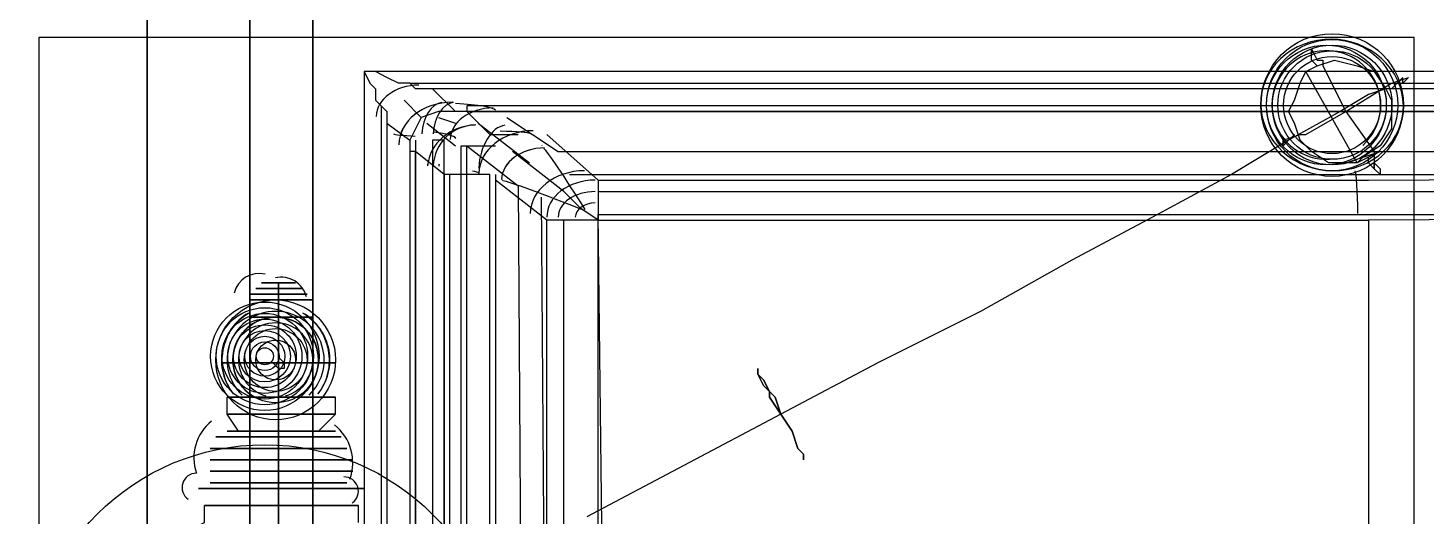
# Model space of a CAD drawing. Header units: millimetres. Extents: x -5841 to 140562, y 1006 to 102310.
# Drawn here: x 97110.8 to 97370.1, y 16455.5 to 16546 of the extents above; entities that cross this region are included whole.
import ezdxf

# ---------------------------------------------------------------- set-up
doc = ezdxf.new("R2010")
doc.units = ezdxf.units.MM
doc.header["$LTSCALE"] = 10
for name, color, linetype, true_color in [('PDF18_1-Base-01', 31, 'Continuous', 0xddc16e), ('PDF18_1-Cab_Back-01', 31, 'Continuous', 0xddc16e), ('PDF18_1-Cab_IComp-01', 31, 'Continuous', 0xddc16e)]:
    doc.layers.add(name, color=color, linetype=linetype, true_color=true_color)
doc.layers.add('PDF18_1-EeAa_3D-01', color=7, linetype='Continuous')
doc.layers.add('PDF18_1-Electrical_App-01', color=7, linetype='Continuous')

msp = doc.modelspace()

# ---------------------------------------------------------------- linework, layer by layer
at = {"layer": 'PDF18_1-Base-01', "lineweight": 25}
msp.add_lwpolyline([(97636.72, 16016.18), (97636.72, 16877.65), (97152.01, 16877.65), (97152.01, 16016.18)], close=True, dxfattribs=at)
at = {"layer": 'PDF18_1-Cab_Back-01', "lineweight": 25}
for points in [[(97132.96, 16877.65), (97152.01, 16877.65), (97152.01, 16016.18)], [(97132.96, 16016.18), (97132.96, 16877.65), (97132.96, 16016.18)], [(97152.01, 16016.18), (97152.01, 16877.65), (97132.96, 16877.65), (97152.01, 16877.65), (97132.96, 16877.65), (97152.01, 16877.65), (97152.01, 16016.18)], [(97132.96, 16016.18), (97132.96, 16877.65), (97132.96, 16016.18)], [(97152.01, 16016.18), (97152.01, 16877.65), (97132.96, 16877.65), (97132.96, 16016.18)], [(97132.96, 16016.18), (97132.96, 16877.65), (97132.96, 16016.18)]]:
    msp.add_lwpolyline(points, dxfattribs=at)
at = {"layer": 'PDF18_1-Cab_IComp-01', "lineweight": 25}
for points in [[(97152.01, 16877.65), (97636.72, 16877.65), (97636.72, 16016.18), (97152.01, 16016.18)], [(97152.01, 16016.18), (97636.72, 16016.18), (97636.72, 16877.65), (97152.01, 16877.65), (97152.01, 16016.18), (97636.72, 16016.18)], [(97152.01, 16877.65), (97152.01, 16016.18), (97152.01, 16877.65), (97636.72, 16877.65), (97636.72, 16016.18), (97152.01, 16016.18)], [(97152.01, 16016.18), (97636.72, 16016.18), (97636.72, 16877.65), (97152.01, 16877.65), (97152.01, 16016.18), (97636.72, 16016.18)]]:
    msp.add_lwpolyline(points, close=True, dxfattribs=at)
msp.add_lwpolyline([(97152.01, 16877.65), (97152.01, 16016.18), (97152.01, 16877.65)], dxfattribs=at)
at = {"layer": 'PDF18_1-EeAa_3D-01', "lineweight": 25}
for points in [[(97163.65, 16729.48), (97163.65, 16164.35)], [(97593.33, 16537.93), (97173.18, 16537.93), (97173.18, 16164.35), (97593.33, 16164.35)], [(97185.88, 16178.1), (97188, 16178.1), (97188, 16525.23), (97185.88, 16525.23)], [(97182.7, 16179.16), (97182.7, 16523.11), (97181.65, 16523.11), (97181.65, 16179.16)], [(97196.46, 16183.4), (97196.46, 16518.88), (97189.05, 16518.88), (97188, 16518.88), (97182.7, 16523.11), (97182.7, 16179.16), (97188, 16183.4), (97189.05, 16183.4)], [(97201.75, 16516.76), (97202.81, 16349.55), (97201.75, 16185.51), (97192.23, 16179.16), (97192.23, 16524.17)], [(97189.05, 16183.4), (97189.05, 16518.88), (97188, 16518.88), (97188, 16183.4)], [(97207.05, 16191.86), (97207.05, 16510.41), (97197.52, 16517.82), (97197.52, 16184.45)], [(97152.01, 16496.65), (97154.13, 16496.65), (97157.3, 16496.65), (97161.54, 16496.65), (97162.6, 16496.65), (97161.54, 16496.65), (97157.3, 16496.65), (97154.13, 16496.65)], [(97153.07, 16497.71), (97154.13, 16497.71), (97157.3, 16497.71), (97160.48, 16497.71), (97161.54, 16497.71), (97160.48, 16497.71), (97157.3, 16497.71), (97154.13, 16497.71)], [(97154.13, 16498.77), (97155.19, 16498.77), (97157.3, 16498.77), (97159.42, 16498.77), (97160.48, 16498.77), (97159.42, 16498.77), (97157.3, 16498.77), (97155.19, 16498.77)], [(97156.25, 16498.77), (97157.3, 16498.77), (97158.36, 16498.77), (97159.42, 16498.77), (97158.36, 16498.77), (97157.3, 16498.77)], [(97157.3, 16498.77), (97157.3, 16497.71), (97157.3, 16495.6), (97157.3, 16492.42), (97157.3, 16495.6), (97157.3, 16497.71)], [(97153.07, 16483.96), (97149.9, 16483.96), (97146.72, 16483.96), (97147.78, 16483.96), (97149.9, 16483.96), (97147.78, 16483.96), (97148.84, 16483.96), (97150.95, 16483.96), (97148.84, 16483.96), (97146.72, 16483.96), (97147.78, 16483.96), (97152.01, 16483.96), (97157.3, 16483.96), (97157.3, 16488.19), (97157.3, 16492.42), (97157.3, 16490.3), (97157.3, 16492.42), (97157.3, 16493.48), (97157.3, 16491.36), (97157.3, 16493.48), (97157.3, 16494.54), (97157.3, 16491.36), (97157.3, 16488.19), (97157.3, 16483.96)], [(97163.65, 16495.6), (97161.54, 16495.6), (97157.3, 16495.6), (97153.07, 16495.6), (97152.01, 16495.6), (97153.07, 16495.6), (97157.3, 16495.6), (97161.54, 16495.6)], [(97157.3, 16492.42), (97156.25, 16492.42), (97155.19, 16492.42), (97154.13, 16492.42), (97153.07, 16492.42), (97152.01, 16492.42), (97153.07, 16492.42), (97154.13, 16492.42), (97155.19, 16492.42), (97156.25, 16492.42), (97157.3, 16492.42), (97158.36, 16492.42), (97159.42, 16492.42), (97160.48, 16492.42), (97161.54, 16492.42), (97162.6, 16492.42), (97163.65, 16492.42), (97162.6, 16492.42), (97161.54, 16492.42), (97160.48, 16492.42), (97159.42, 16492.42), (97158.36, 16492.42)], [(97152.01, 16492.42), (97153.07, 16492.42), (97157.3, 16492.42), (97161.54, 16492.42), (97163.65, 16492.42), (97161.54, 16492.42), (97157.3, 16492.42), (97153.07, 16492.42)], [(97157.3, 16482.9), (97156.25, 16483.96), (97157.3, 16483.96), (97157.3, 16485.01), (97158.36, 16483.96), (97158.36, 16482.9)], [(97161.54, 16483.96), (97157.3, 16483.96), (97157.3, 16479.72), (97157.3, 16476.55), (97157.3, 16475.49), (97157.3, 16473.37), (97157.3, 16475.49), (97157.3, 16474.43), (97157.3, 16477.61), (97157.3, 16483.96), (97162.6, 16483.96), (97166.83, 16483.96), (97167.89, 16483.96), (97166.83, 16483.96), (97163.65, 16483.96), (97166.83, 16483.96), (97165.77, 16483.96), (97167.89, 16483.96), (97165.77, 16483.96), (97164.71, 16483.96)], [(97167.89, 16477.61), (97165.77, 16477.61), (97162.6, 16477.61), (97157.3, 16477.61), (97153.07, 16477.61), (97148.84, 16477.61), (97147.78, 16477.61), (97148.84, 16477.61), (97153.07, 16477.61), (97157.3, 16477.61), (97162.6, 16477.61), (97165.77, 16477.61)], [(97157.3, 16477.61), (97150.95, 16477.61), (97149.9, 16477.61), (97148.84, 16477.61), (97149.9, 16477.61), (97150.95, 16477.61), (97152.01, 16477.61), (97153.07, 16477.61), (97154.13, 16477.61), (97155.19, 16477.61), (97156.25, 16477.61), (97157.3, 16477.61), (97158.36, 16477.61), (97159.42, 16477.61), (97160.48, 16477.61), (97161.54, 16477.61), (97162.6, 16477.61), (97163.65, 16477.61), (97164.71, 16477.61), (97165.77, 16477.61), (97164.71, 16477.61), (97163.65, 16477.61)], [(97157.3, 16477.61), (97157.3, 16474.43)], [(97167.89, 16474.43), (97165.77, 16474.43), (97162.6, 16474.43), (97157.3, 16474.43), (97153.07, 16474.43), (97148.84, 16474.43), (97147.78, 16474.43), (97148.84, 16474.43), (97153.07, 16474.43), (97157.3, 16474.43), (97162.6, 16474.43), (97165.77, 16474.43)], [(97157.3, 16474.43), (97157.3, 16471.26)], [(97167.89, 16471.26), (97166.83, 16471.26), (97162.6, 16471.26), (97157.3, 16471.26), (97152.01, 16471.26), (97148.84, 16471.26), (97147.78, 16471.26), (97148.84, 16471.26), (97152.01, 16471.26), (97157.3, 16471.26), (97162.6, 16471.26), (97166.83, 16471.26)], [(97164.71, 16471.26), (97162.6, 16471.26), (97157.3, 16471.26), (97152.01, 16471.26), (97149.9, 16471.26), (97152.01, 16471.26), (97157.3, 16471.26), (97162.6, 16471.26)], [(97157.3, 16471.26), (97157.3, 16467.02), (97157.3, 16461.73), (97157.3, 16467.02)], [(97144.6, 16468.08), (97146.72, 16468.08), (97150.95, 16468.08), (97157.3, 16468.08), (97163.65, 16468.08), (97168.95, 16468.08), (97170, 16468.08), (97168.95, 16468.08), (97163.65, 16468.08), (97157.3, 16468.08), (97150.95, 16468.08), (97146.72, 16468.08)], [(97145.66, 16470.2), (97147.78, 16470.2), (97152.01, 16470.2), (97157.3, 16470.2), (97163.65, 16470.2), (97167.89, 16470.2), (97168.95, 16470.2), (97167.89, 16470.2), (97163.65, 16470.2), (97157.3, 16470.2), (97152.01, 16470.2), (97147.78, 16470.2)], [(97144.6, 16465.96), (97145.66, 16465.96), (97150.95, 16465.96), (97157.3, 16465.96), (97164.71, 16465.96), (97168.95, 16465.96), (97171.06, 16465.96), (97168.95, 16465.96), (97164.71, 16465.96), (97157.3, 16465.96), (97150.95, 16465.96), (97145.66, 16465.96)], [(97144.6, 16463.85), (97145.66, 16463.85), (97150.95, 16463.85), (97157.3, 16463.85), (97164.71, 16463.85), (97168.95, 16463.85), (97171.06, 16463.85), (97168.95, 16463.85), (97164.71, 16463.85), (97157.3, 16463.85), (97150.95, 16463.85), (97145.66, 16463.85)], [(97142.49, 16460.67), (97144.6, 16460.67), (97149.9, 16460.67), (97157.3, 16460.67), (97164.71, 16460.67), (97171.06, 16460.67), (97173.18, 16460.67), (97171.06, 16460.67), (97164.71, 16460.67), (97157.3, 16460.67), (97149.9, 16460.67), (97144.6, 16460.67)], [(97170, 16461.73), (97168.95, 16461.73), (97163.65, 16461.73), (97157.3, 16461.73), (97150.95, 16461.73), (97146.72, 16461.73), (97144.6, 16461.73), (97146.72, 16461.73), (97150.95, 16461.73), (97157.3, 16461.73), (97163.65, 16461.73), (97168.95, 16461.73)], [(97144.6, 16461.73), (97146.72, 16461.73), (97150.95, 16461.73), (97157.3, 16461.73), (97163.65, 16461.73), (97168.95, 16461.73), (97170, 16461.73), (97168.95, 16461.73), (97163.65, 16461.73), (97157.3, 16461.73), (97150.95, 16461.73), (97146.72, 16461.73)], [(97157.3, 16461.73), (97157.3, 16460.67), (97157.3, 16459.61), (97157.3, 16457.5), (97157.3, 16459.61), (97157.3, 16460.67)], [(97172.12, 16457.5), (97170, 16457.5), (97164.71, 16457.5), (97157.3, 16457.5), (97149.9, 16457.5), (97145.66, 16457.5), (97143.55, 16457.5), (97145.66, 16457.5), (97149.9, 16457.5), (97157.3, 16457.5), (97164.71, 16457.5), (97170, 16457.5)]]:
    msp.add_lwpolyline(points, close=True, dxfattribs=at)
for points in [[(97349.92, 16538.99), (97348.86, 16540.05), (97348.86, 16541.1), (97348.86, 16542.16), (97348.86, 16541.1), (97348.86, 16542.16), (97349.92, 16540.05), (97350.97, 16540.05), (97350.97, 16538.99), (97355.21, 16530.52), (97363.67, 16535.81), (97366.85, 16536.87), (97365.79, 16535.81), (97365.79, 16536.87), (97364.73, 16535.81), (97363.67, 16534.75)], [(97580.63, 16534.75), (97185.88, 16534.75), (97184.82, 16534.75), (97183.76, 16534.75), (97182.7, 16534.75), (97181.65, 16535.81), (97179.53, 16535.81), (97177.41, 16536.87), (97175.3, 16537.93), (97173.18, 16537.93), (97174.24, 16535.81), (97175.3, 16534.75), (97175.3, 16532.64), (97176.35, 16531.58), (97177.41, 16530.52), (97177.41, 16529.46), (97177.41, 16528.4), (97177.41, 16174.93)], [(97173.18, 16537.93), (97173.18, 16537.93)], [(97362.62, 16534.75), (97363.67, 16532.64), (97363.67, 16530.52), (97363.67, 16527.35), (97361.56, 16524.17), (97358.38, 16522.05), (97357.32, 16521), (97356.27, 16521), (97352.03, 16521), (97348.86, 16523.11), (97346.74, 16525.23), (97345.68, 16528.4), (97344.62, 16530.52), (97345.68, 16532.64), (97346.74, 16535.81), (97347.8, 16537.93), (97349.92, 16538.99), (97353.09, 16540.05), (97357.32, 16538.99), (97360.5, 16537.93), (97362.62, 16534.75), (97359.44, 16533.7), (97354.15, 16530.52), (97344.62, 16525.23), (97334.04, 16518.88), (97320.28, 16511.47), (97304.41, 16503), (97287.48, 16493.48), (97268.43, 16483.96), (97250.44, 16474.43), (97252.55, 16471.26), (97253.61, 16468.08), (97254.67, 16467.02), (97254.67, 16465.96), (97254.67, 16467.02), (97253.61, 16468.08), (97252.55, 16471.26), (97250.44, 16474.43), (97249.38, 16477.61), (97247.26, 16479.72), (97246.2, 16481.84), (97246.2, 16482.9), (97246.2, 16481.84), (97247.26, 16480.78), (97248.32, 16478.66), (97248.32, 16477.61), (97250.44, 16474.43), (97248.32, 16477.61), (97248.32, 16478.66), (97247.26, 16480.78), (97246.2, 16481.84), (97246.2, 16482.9), (97246.2, 16481.84), (97247.26, 16479.72), (97249.38, 16477.61), (97250.44, 16474.43), (97252.55, 16471.26), (97253.61, 16468.08), (97254.67, 16467.02), (97254.67, 16465.96), (97254.67, 16467.02), (97253.61, 16468.08), (97252.55, 16471.26), (97250.44, 16474.43), (97232.44, 16464.91), (97214.45, 16455.38)], [(97345.68, 16526.29), (97344.62, 16525.23), (97343.57, 16524.17), (97343.57, 16525.23), (97346.74, 16526.29), (97347.8, 16526.29), (97355.21, 16530.52), (97360.5, 16523.11), (97360.5, 16522.05), (97360.5, 16521), (97361.56, 16519.94), (97361.56, 16518.88), (97360.5, 16519.94), (97360.5, 16521), (97360.5, 16519.94), (97359.44, 16521), (97359.44, 16522.05), (97357.32, 16521), (97347.8, 16537.93)], [(97347.8, 16537.93), (97347.8, 16537.93)], [(97350.97, 16538.99), (97350.97, 16538.99)], [(97181.65, 16535.81), (97584.86, 16535.81)], [(97363.67, 16535.81), (97363.67, 16535.81)], [(97363.67, 16535.81), (97363.67, 16535.81)], [(97364.73, 16535.81), (97364.73, 16535.81)], [(97365.79, 16535.81), (97365.79, 16535.81)], [(97366.85, 16536.87), (97366.85, 16536.87)], [(97180.59, 16532.64), (97183.76, 16529.46)], [(97576.39, 16530.52), (97574.28, 16530.52), (97574.28, 16531.58), (97192.23, 16531.58), (97192.23, 16530.52), (97190.11, 16530.52), (97185.88, 16534.75)], [(97185.88, 16534.75), (97185.88, 16534.75)], [(97362.62, 16534.75), (97362.62, 16534.75)], [(97176.35, 16531.58), (97176.35, 16171.75)], [(97190.11, 16530.52), (97186.94, 16530.52), (97183.76, 16529.46), (97182.7, 16527.35), (97181.65, 16525.23)], [(97190.11, 16530.52), (97190.11, 16530.52)], [(97192.23, 16531.58), (97192.23, 16531.58)], [(97564.75, 16526.29), (97570.04, 16526.29), (97574.28, 16530.52), (97192.23, 16530.52), (97196.46, 16526.29), (97201.75, 16526.29)], [(97192.23, 16530.52), (97574.28, 16530.52)], [(97192.23, 16530.52), (97192.23, 16530.52)], [(97192.23, 16530.52), (97192.23, 16530.52)], [(97355.21, 16530.52), (97355.21, 16530.52)], [(97355.21, 16530.52), (97355.21, 16530.52)], [(97177.41, 16528.4), (97181.65, 16525.23), (97181.65, 16178.1), (97177.41, 16174.93)], [(97177.41, 16528.4), (97177.41, 16528.4)], [(97184.82, 16528.4), (97190.11, 16524.17)], [(97186.94, 16529.46), (97190.11, 16528.4)], [(97194.35, 16528.4), (97203.87, 16521)], [(97199.64, 16529.46), (97209.16, 16523.11), (97505.49, 16523.11), (97557.34, 16523.11), (97566.87, 16529.46)], [(97199.64, 16529.46), (97199.64, 16529.46)], [(97181.65, 16525.23), (97181.65, 16525.23)], [(97182.7, 16525.23), (97182.7, 16178.1)], [(97185.88, 16525.23), (97185.88, 16525.23)], [(97188, 16525.23), (97188, 16525.23)], [(97196.46, 16526.29), (97196.46, 16526.29)], [(97201.75, 16526.29), (97201.75, 16526.29)], [(97207.05, 16526.29), (97216.57, 16517.82), (97359.44, 16517.82), (97550.99, 16518.88), (97559.46, 16526.29)], [(97207.05, 16526.29), (97207.05, 16526.29)], [(97344.62, 16525.23), (97343.57, 16524.17), (97344.62, 16525.23)], [(97181.65, 16523.11), (97181.65, 16523.11)], [(97182.7, 16523.11), (97182.7, 16523.11)], [(97197.52, 16179.16), (97191.17, 16178.1), (97191.17, 16524.17), (97197.52, 16524.17)], [(97192.23, 16524.17), (97192.23, 16524.17)], [(97216.57, 16510.41), (97213.39, 16512.53), (97211.28, 16514.65), (97210.22, 16515.7), (97200.7, 16523.11)], [(97209.16, 16523.11), (97209.16, 16523.11)], [(97356.27, 16521), (97355.21, 16521), (97361.56, 16523.11), (97359.44, 16522.05), (97357.32, 16521)], [(97361.56, 16523.11), (97361.56, 16523.11)], [(97355.21, 16521), (97355.21, 16521)], [(97356.27, 16521), (97356.27, 16521)], [(97357.32, 16521), (97357.32, 16521)], [(97359.44, 16522.05), (97359.44, 16522.05)], [(97188, 16518.88), (97188, 16183.4)], [(97188, 16518.88), (97188, 16518.88)], [(97188, 16518.88), (97188, 16518.88)], [(97189.05, 16518.88), (97189.05, 16518.88)], [(97189.05, 16518.88), (97189.05, 16518.88)], [(97196.46, 16518.88), (97196.46, 16518.88)], [(97197.52, 16518.88), (97197.52, 16184.45)], [(97197.52, 16517.82), (97197.52, 16517.82)], [(97216.57, 16517.82), (97216.57, 16516.76), (97216.57, 16515.7), (97216.57, 16514.65), (97216.57, 16513.59), (97216.57, 16511.47), (97216.57, 16510.41), (97212.34, 16510.41), (97209.16, 16510.41), (97207.05, 16510.41)], [(97211.28, 16518.88), (97506.55, 16518.88), (97556.29, 16518.88)], [(97216.57, 16517.82), (97216.57, 16517.82)], [(97359.44, 16517.82), (97359.44, 16517.82)], [(97201.75, 16516.76), (97201.75, 16516.76)], [(97205.99, 16514.65), (97207.05, 16369.66)], [(97216.57, 16515.7), (97359.44, 16515.7), (97550.99, 16515.7)], [(97207.05, 16510.41), (97207.05, 16510.41)], [(97210.22, 16191.86), (97210.22, 16510.41)], [(97236.68, 16407.76), (97217.63, 16422.57), (97216.57, 16511.47), (97506.55, 16511.47)], [(97216.57, 16511.47), (97216.57, 16511.47)], [(97359.44, 16302.98), (97363.67, 16302.98), (97250.44, 16302.98), (97359.44, 16302.98), (97359.44, 16191.86), (97216.57, 16191.86), (97216.57, 16510.41), (97359.44, 16510.41), (97359.44, 16399.29), (97250.44, 16399.29), (97250.44, 16398.23), (97250.44, 16396.12), (97248.32, 16396.12), (97247.26, 16396.12)], [(97216.57, 16510.41), (97216.57, 16510.41)], [(97359.44, 16191.86), (97550.99, 16191.86), (97550.99, 16511.47), (97359.44, 16510.41)], [(97359.44, 16510.41), (97359.44, 16510.41)], [(97359.44, 16510.41), (97359.44, 16510.41)], [(97157.3, 16498.77), (97157.3, 16498.77)], [(97157.3, 16498.77), (97157.3, 16498.77)], [(97152.01, 16492.42), (97152.01, 16495.6)], [(97157.3, 16495.6), (97157.3, 16495.6)], [(97157.3, 16494.54), (97157.3, 16494.54)], [(97157.3, 16494.54), (97157.3, 16494.54)], [(97163.65, 16492.42), (97163.65, 16495.6)], [(97157.3, 16492.42), (97157.3, 16492.42)], [(97157.3, 16491.36), (97157.3, 16491.36)], [(97157.3, 16491.36), (97157.3, 16491.36)], [(97157.3, 16491.36), (97157.3, 16491.36)], [(97157.3, 16490.3), (97157.3, 16490.3)], [(97157.3, 16488.19), (97157.3, 16488.19)], [(97157.3, 16483.96), (97157.3, 16483.96)], [(97157.3, 16483.96), (97157.3, 16483.96)], [(97157.3, 16483.96), (97157.3, 16483.96)], [(97157.3, 16483.96), (97157.3, 16483.96)], [(97147.78, 16471.26), (97149.9, 16471.26), (97147.78, 16474.43), (97147.78, 16477.61)], [(97150.95, 16477.61), (97150.95, 16477.61)], [(97157.3, 16477.61), (97157.3, 16477.61)], [(97157.3, 16477.61), (97157.3, 16477.61)], [(97163.65, 16477.61), (97163.65, 16477.61)], [(97167.89, 16471.26), (97164.71, 16471.26), (97167.89, 16474.43), (97167.89, 16477.61)], [(97157.3, 16474.43), (97157.3, 16474.43)], [(97250.44, 16474.43), (97250.44, 16474.43)], [(97250.44, 16474.43), (97250.44, 16474.43)], [(97157.3, 16471.26), (97157.3, 16471.26)], [(97157.3, 16471.26), (97157.3, 16471.26)], [(97157.3, 16471.26), (97157.3, 16471.26)], [(97157.3, 16468.08), (97157.3, 16468.08)], [(97157.3, 16461.73), (97157.3, 16461.73)], [(97157.3, 16450.09), (97157.3, 16447.97), (97157.3, 16449.03), (97157.3, 16451.15), (97157.3, 16452.21), (97157.3, 16457.5), (97157.3, 16453.26), (97157.3, 16451.15)], [(97157.3, 16457.5), (97157.3, 16457.5)], [(97172.12, 16454.32), (97172.12, 16457.5)]]:
    msp.add_lwpolyline(points, dxfattribs=at)
for points in [[(97151.71, 16493.17, 0.458685), (97148.94, 16478.18, -0.43879)], [(97164.61, 16478.18, 0.458685), (97161.84, 16493.18, -0.43879)]]:
    msp.add_lwpolyline(points, format="xyb", close=True, dxfattribs=at)
for points in [[(97144.89, 16473.14, 0.319993), (97142.1, 16463.48, 0.741612), (97140.56, 16458.65)], [(97143.55, 16390.82), (97143.17, 16393.73, -0.64839), (97143.55, 16454.32), (97143.55, 16457.5)]]:
    msp.add_lwpolyline(points, format="xyb", dxfattribs=at)
for centre, radius in [((97352.67, 16531.74), 13.23), ((97352.67, 16531.74), 12.17), ((97352.67, 16531.74), 12.17), ((97351.62, 16531.74), 11.11), ((97352.67, 16531.74), 11.11), ((97352.67, 16531.74), 10.06), ((97352.67, 16531.74), 10.06), ((97352.67, 16531.74), 9), ((97154.76, 16485.17), 10.05), ((97156.77, 16484.49), 11.11), ((97156.77, 16484.49), 11.11), ((97154.76, 16485.17), 9), ((97154.76, 16485.17), 7.94), ((97154.76, 16485.17), 7.94), ((97154.76, 16485.17), 6.88), ((97156.78, 16484.48), 7.94), ((97156.78, 16484.48), 7.94), ((97154.76, 16485.17), 5.82), ((97154.76, 16485.17), 4.76), ((97154.76, 16485.17), 4.76), ((97156.77, 16484.48), 5.82), ((97154.76, 16485.17), 3.7), ((97154.76, 16485.17), 2.65), ((97156.78, 16484.48), 3.7), ((97154.76, 16485.17), 1.59), ((97154.76, 16424.85), 43.92), ((97154.76, 16424.85), 43.92)]:
    msp.add_circle(centre, radius, dxfattribs=at)
for centre, radius, start, end in [((97351.62, 16531.74), 10.06, 311.9668, 273.0917), ((97193.92, 16520.1), 7.94, 91.6009, 177.4042), ((97191.21, 16520.41), 6.27, 174.9309, 179.6801), ((97191.99, 16520.32), 4.94, 174.8045, 179.2382), ((97153.7, 16495.76), 4.76, 76.6462, 166.6351), ((97157.83, 16495.07), 4.76, 13.3627, 103.3647), ((97156.77, 16484.48), 9, 313.482, 226.518), ((97156.77, 16484.49), 7.94, 301.7307, 238.2693), ((97156.78, 16484.48), 7.93, 307.0805, 232.9195), ((97156.78, 16484.48), 6.88, 285.392, 254.608), ((97162.07, 16465.43), 8.99, 340.2547, 51.2529), ((97169.47, 16460.15), 2.65, 304.6995, 90.8661)]:
    msp.add_arc(centre, radius, start, end, dxfattribs=at)
for points in [[(97364.22, 16537.46), (97360.68, 16543.4), (97352.63, 16545.66), (97346.25, 16542.5)], [(97346.25, 16542.5), (97339.87, 16539.34), (97337.57, 16531.96), (97341.12, 16526.02)], [(97183.35, 16535.45), (97178.99, 16535.41), (97175.44, 16532.81), (97175.4, 16529.61)], [(97359.09, 16520.98), (97365.47, 16524.14), (97367.77, 16531.52), (97364.22, 16537.46)], [(97189.61, 16532.27), (97184.09, 16532.27), (97179.63, 16528.76), (97179.63, 16524.39)], [(97189.6, 16532.27), (97184.08, 16532.27), (97179.63, 16528.76), (97179.63, 16524.4)], [(97187.61, 16532.24), (97185.65, 16532), (97184.02, 16529.46), (97183.86, 16526.42)], [(97189.72, 16532.24), (97187.77, 16532), (97186.13, 16529.46), (97185.97, 16526.42)], [(97197.11, 16531.21), (97192.75, 16531.18), (97189.2, 16528.58), (97189.16, 16525.38)], [(97197.56, 16530.82), (97197.12, 16531.31), (97194.39, 16531.75), (97190.15, 16532.01)], [(97193.87, 16528.04), (97189.16, 16527.92), (97185.27, 16524.61), (97184.95, 16520.45)], [(97199.3, 16527.99), (97196.78, 16527.65), (97194.66, 16524.19), (97194.43, 16520.04)], [(97178.61, 16526.4), (97178.85, 16526.24), (97180.35, 16526.09), (97182.67, 16526)], [(97190.18, 16525.53), (97189.94, 16526.01), (97188.44, 16526.45), (97186.12, 16526.72)], [(97204.5, 16526.98), (97198.98, 16526.94), (97194.49, 16523.4), (97194.45, 16519.04)], [(97203.93, 16526.49), (97203.6, 16526.66), (97201.57, 16526.8), (97198.43, 16526.89)], [(97341.12, 16526.02), (97344.67, 16520.08), (97352.71, 16517.82), (97359.09, 16520.98)], [(97206.63, 16523.8), (97202.3, 16523.75), (97198.76, 16521.16), (97198.68, 16517.98)], [(97206.63, 16523.8), (97202.27, 16523.77), (97198.72, 16521.17), (97198.68, 16517.97)], [(97206.12, 16524.28), (97206.14, 16524.28), (97206.15, 16524.27), (97206.17, 16524.26)], [(97214.19, 16512.37), (97210.4, 16518.38), (97207.12, 16523.21), (97206.51, 16523.69)], [(97194.44, 16519.09), (97194.37, 16519.25), (97193.93, 16519.39), (97193.25, 16519.48)], [(97198.74, 16517.91), (97198.77, 16517.9), (97198.8, 16517.89), (97198.84, 16517.88)], [(97214.01, 16512.21), (97206.41, 16515.22), (97199.98, 16517.55), (97198.92, 16517.69)], [(97214.03, 16519.57), (97208.51, 16519.54), (97204.02, 16515.99), (97203.98, 16511.63)], [(97216.03, 16517.82), (97211.06, 16517.82), (97207.05, 16514.74), (97207.05, 16510.94)], [(97357.43, 16511.63), (97357.42, 16515.75), (97357.21, 16519.18), (97356.93, 16519.54)], [(97216.02, 16515.7), (97212.22, 16515.7), (97209.16, 16513.56), (97209.16, 16510.94)], [(97216.01, 16513.59), (97213.97, 16513.57), (97212.34, 16512.39), (97212.34, 16510.94)]]:
    msp.add_open_spline(points, degree=3, dxfattribs=at)
at = {"layer": 'PDF18_1-Electrical_App-01', "lineweight": 25}
for points in [[(97602.85, 16156.94), (97602.85, 16736.89), (97163.65, 16736.89), (97163.65, 16156.94)], [(97367.91, 16349.55), (97367.91, 16544.28), (97112.86, 16544.28), (97112.86, 16349.55)]]:
    msp.add_lwpolyline(points, close=True, dxfattribs=at)

doc.saveas('drawing.dxf')
